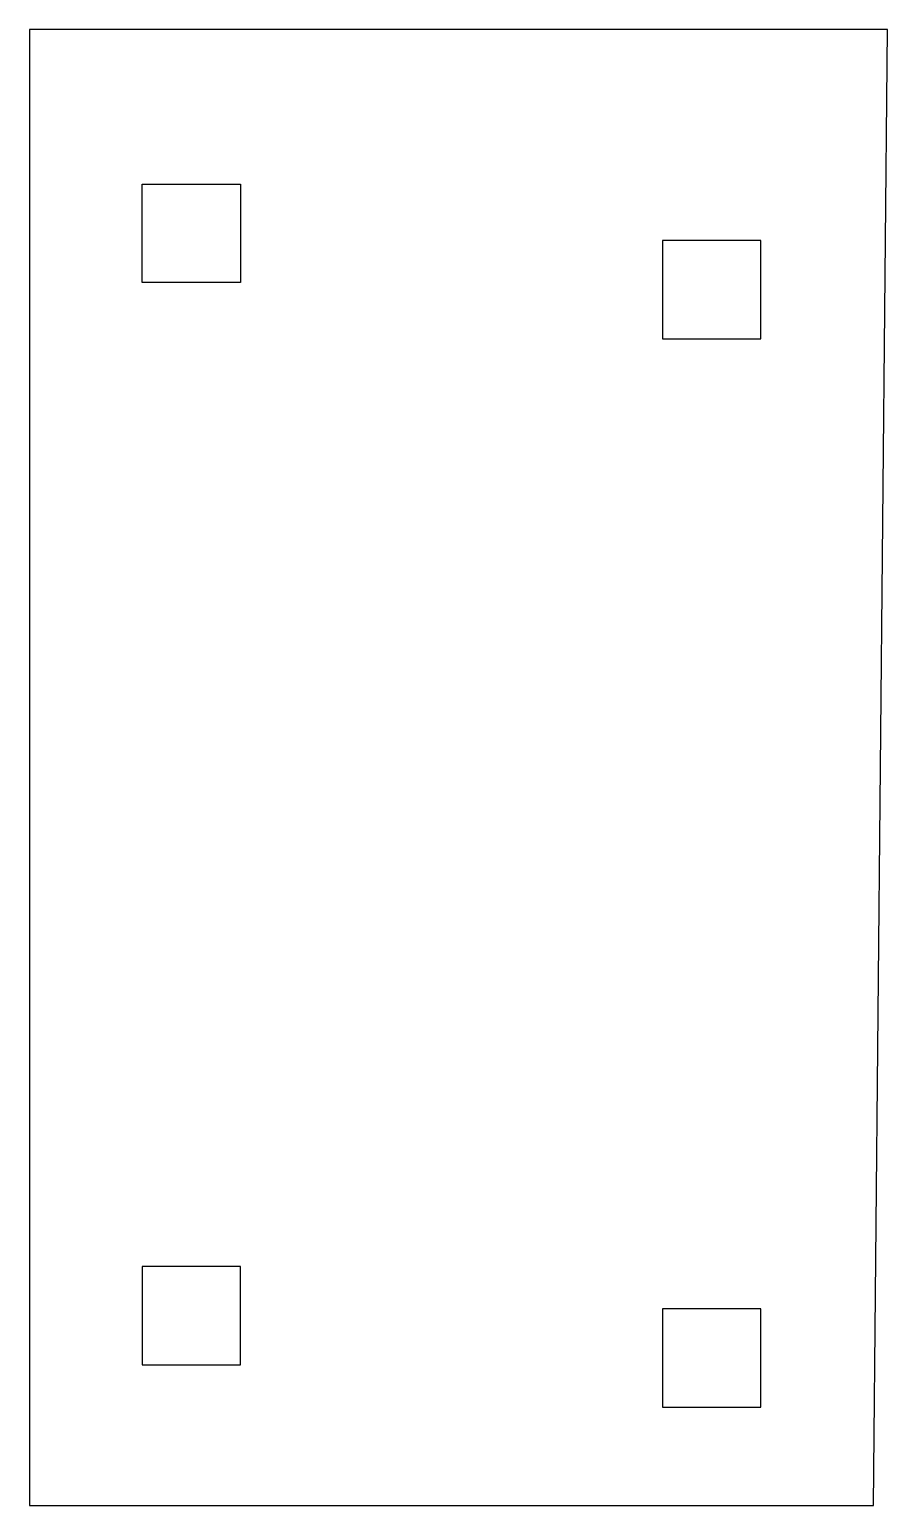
# Model space of a CAD drawing. Header units: millimetres. Extents: x 0 to 61, y 0 to 105.
import ezdxf

# ---------------------------------------------------------------- set-up
doc = ezdxf.new("R2010")
doc.units = ezdxf.units.MM
doc.layers.get('0').update_dxf_attribs({"linetype": 'CONTINUOUS', "lineweight": 25})

msp = doc.modelspace()

# ---------------------------------------------------------------- linework, layer by layer
for points in [[(0, 0), (60, 0), (61, 105), (0, 105), (0, 0)], [(51, 14), (51, 14), (51, 14), (51, 14), (51, 14)], [(51, 14), (51, 14), (51, 14), (51, 14), (51, 14)]]:
    msp.add_lwpolyline(points)
for points in [[(8, 94), (15, 94), (15, 87), (8, 87)], [(52, 90), (45, 90), (45, 83), (52, 83)], [(8, 10), (15, 10), (15, 17), (8, 17)], [(52, 14), (45, 14), (45, 7), (52, 7)]]:
    msp.add_lwpolyline(points, close=True)

doc.saveas('drawing.dxf')
